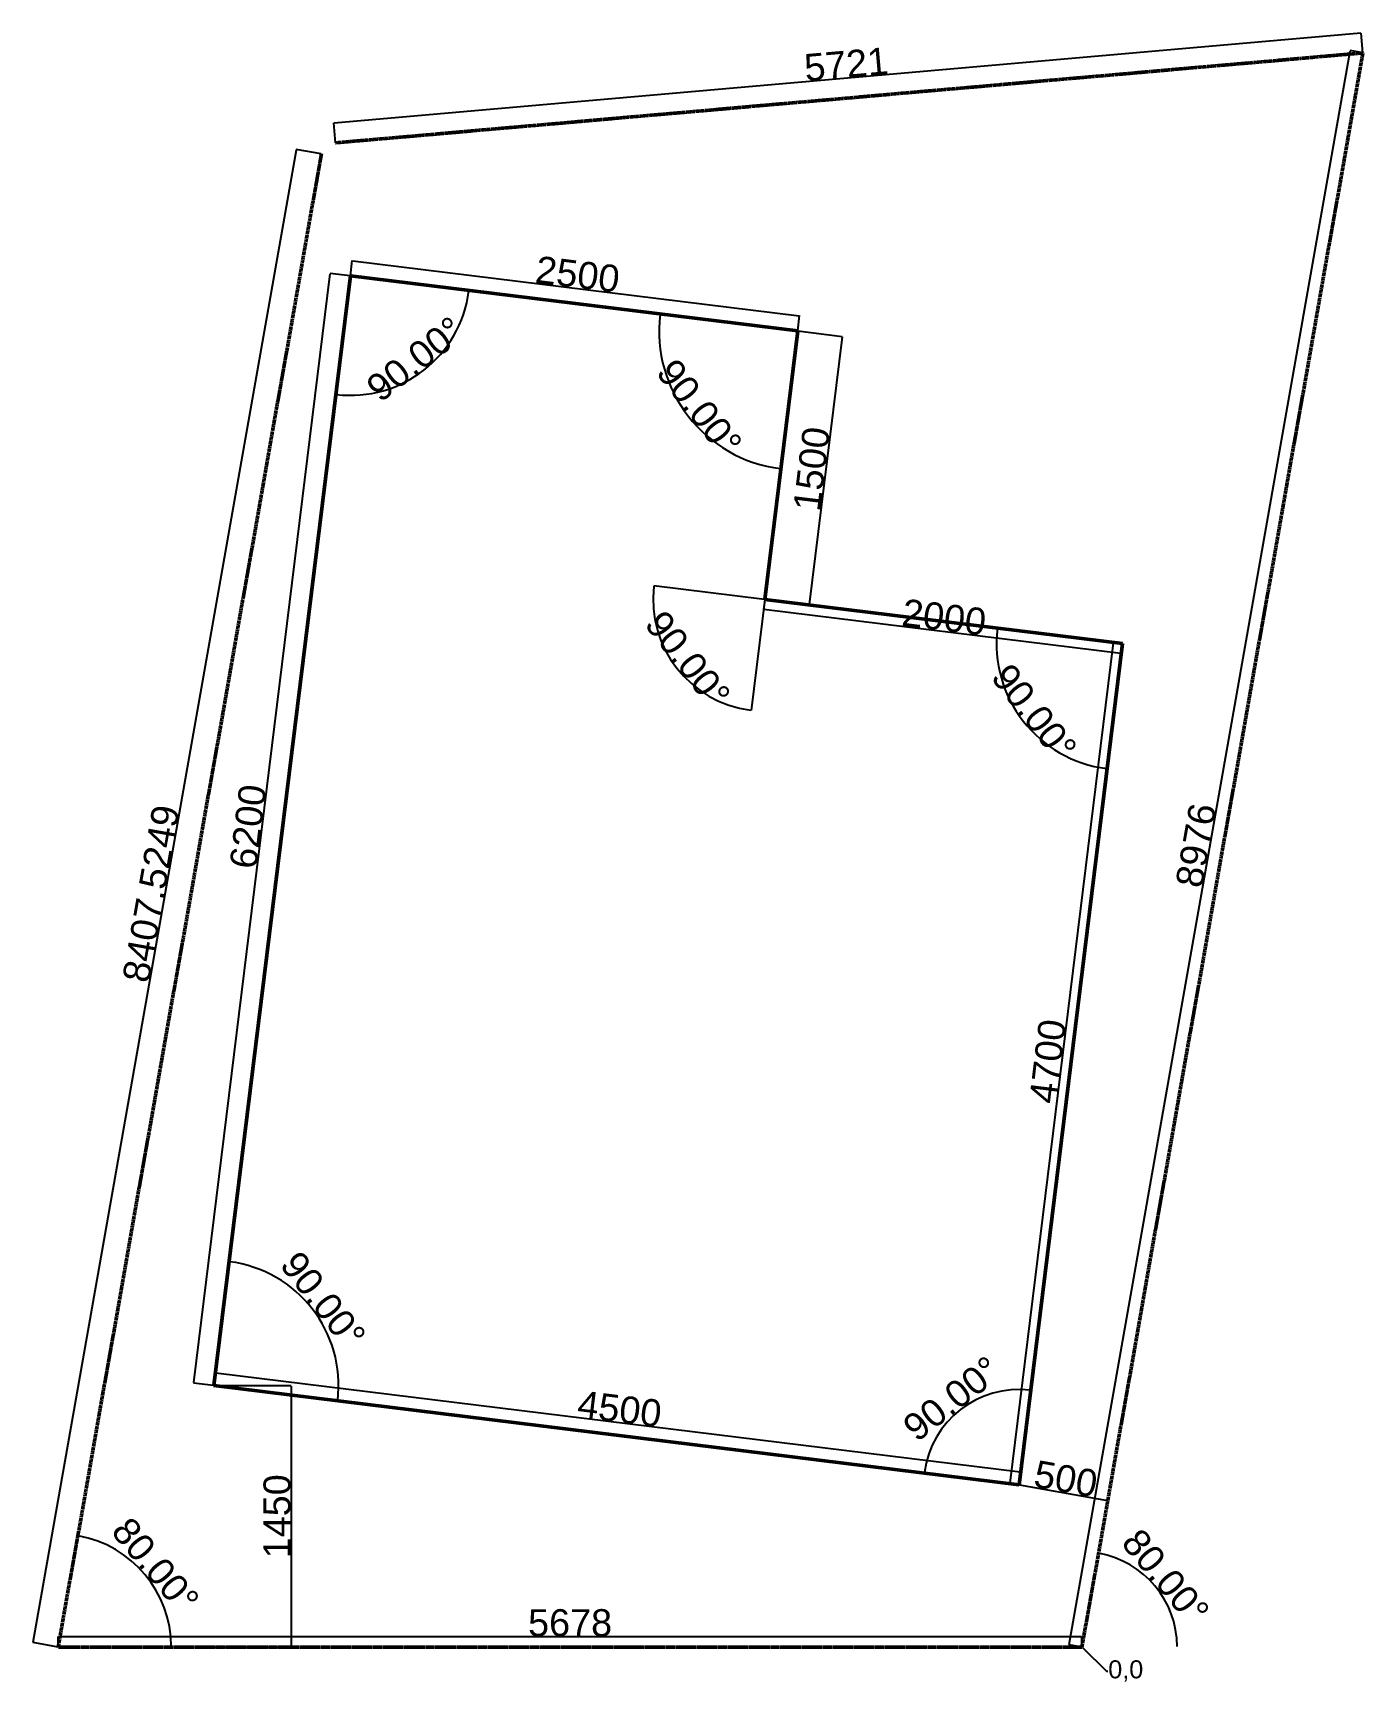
# Model space of a CAD drawing. Header units: millimetres. Extents: x -5818 to 1559, y -205 to 8950.
import ezdxf
from ezdxf import colors
from ezdxf.entities.mleader import LeaderData, LeaderLine
from ezdxf.math import Vec2, Vec3

# ---------------------------------------------------------------- set-up
doc = ezdxf.new("R2010")
doc.units = ezdxf.units.MM
doc.linetypes.add('JIS_09_08', pattern=[10.75, 8, -0.55, 0.55, -0.55, 0.55, -0.55])
for name, color, linetype, lineweight in [('Building Line', 7, 'Continuous', 50), ('Dimension and Text', 1, 'Continuous', 35), ('Property line', 7, 'JIS_09_08', 50)]:
    doc.layers.add(name, color=color, linetype=linetype, lineweight=lineweight)
doc.styles.get("Standard").update_dxf_attribs({"font": 'arial.ttf', "height": 150})
doc.dimstyles.new('ISO-25', dxfattribs={"dimtxt": 150, "dimasz": 2.5, "dimexe": 1.25, "dimexo": 0.625, "dimtad": 1, "dimdec": 4, "dimdsep": 46, "dimtxsty": 'Standard', "dimcen": 2.5, "dimazin": 0, "dimtfac": 1, "dimtdec": 4, "dimtmove": 0, "dimatfit": 3, "dimfxl": 1, "dimarcsym": 0})

# ---------------------------------------------------------------- blocks, each defined once
blk = doc.blocks.new('*D19')
at = {"layer": 'Defpoints', "color": 0, "transparency": 16777216}
for p in [(-4806.8, 1518.7), (-4815.3, 1450), (-349, 900)]:
    blk.add_point(p, dxfattribs=at)
at = {"layer": 'Dimension and Text', "color": 0, "lineweight": -2, "transparency": 16777216}
for p, q in [((-4815.2, 1450.6), (-4806.7, 1520)), ((-343, 969), (-4804.3, 1518.4)), ((-348.9, 900.6), (-340.4, 970))]:
    blk.add_line(p, q, dxfattribs=at)
at = {"layer": 'Dimension and Text', "color": 0, "transparency": 16777216}
for points in [[(-4804.3, 1518.8), (-4804.4, 1518), (-4806.8, 1518.7)], [(-343, 969.4), (-343.1, 968.6), (-340.6, 968.7)]]:
    blk.add_solid(points, dxfattribs=at)
at = {"layer": 'Dimension and Text', "color": 0, "transparency": 16777216, "insert": (-2564.3, 1320.3), "char_height": 150, "attachment_point": 5, "rotation": 352.97963}
blk.add_mtext('4500', dxfattribs=at)
blk = doc.blocks.new('*D20')
at = {"layer": 'Defpoints', "color": 0, "transparency": 16777216}
for p in [(225.4, 5564.8), (-400.2, 906.3), (-349, 900)]:
    blk.add_point(p, dxfattribs=at)
at = {"layer": 'Dimension and Text', "color": 0, "lineweight": -2, "transparency": 16777216}
for p, q in [((173.9, 5568.6), (-399.9, 908.8)), ((224.8, 5564.8), (173, 5571.2)), ((-349.6, 900.1), (-401.5, 906.5))]:
    blk.add_line(p, q, dxfattribs=at)
at = {"layer": 'Dimension and Text', "color": 0, "transparency": 16777216}
for points in [[(173.5, 5568.6), (174.3, 5568.5), (174.2, 5571.1)], [(-400.3, 908.8), (-399.5, 908.7), (-400.2, 906.3)]]:
    blk.add_solid(points, dxfattribs=at)
at = {"layer": 'Dimension and Text', "color": 0, "transparency": 16777216, "insert": (-189.6, 3248.1), "char_height": 150, "attachment_point": 5, "rotation": 82.97963}
blk.add_mtext('4700', dxfattribs=at)
blk = doc.blocks.new('*D21')
at = {"layer": 'Defpoints', "color": 0, "transparency": 16777216}
for p in [(-1759.6, 5809.2), (218.8, 5511), (225.4, 5564.8)]:
    blk.add_point(p, dxfattribs=at)
at = {"layer": 'Dimension and Text', "color": 0, "lineweight": -2, "transparency": 16777216}
for p, q in [((-1759.7, 5808.6), (-1766.3, 5754.2)), ((-1763.7, 5755.2), (216.3, 5511.3)), ((225.3, 5564.1), (218.7, 5509.8))]:
    blk.add_line(p, q, dxfattribs=at)
at = {"layer": 'Dimension and Text', "color": 0, "transparency": 16777216}
for points in [[(-1763.7, 5755.6), (-1763.8, 5754.8), (-1766.2, 5755.5)], [(216.4, 5511.8), (216.3, 5510.9), (218.8, 5511)]]:
    blk.add_solid(points, dxfattribs=at)
at = {"layer": 'Dimension and Text', "color": 0, "transparency": 16777216, "insert": (-764.3, 5709.9), "char_height": 150, "attachment_point": 5, "rotation": 352.97963}
blk.add_mtext('2000', dxfattribs=at)
blk = doc.blocks.new('*D23')
at = {"layer": 'Defpoints', "color": 0, "transparency": 16777216}
for p in [(-4057.5, 7603.5), (-1565.9, 7382.1), (-1576.2, 7298)]:
    blk.add_point(p, dxfattribs=at)
at = {"layer": 'Dimension and Text', "color": 0, "lineweight": -2, "transparency": 16777216}
for p, q in [((-4057.4, 7604.1), (-4047, 7688.9)), ((-4044.7, 7687.3), (-1568.4, 7382.4)), ((-1576.2, 7298.6), (-1565.7, 7383.3))]:
    blk.add_line(p, q, dxfattribs=at)
at = {"layer": 'Dimension and Text', "color": 0, "transparency": 16777216}
for points in [[(-4044.6, 7687.8), (-4044.7, 7686.9), (-4047.1, 7687.6)], [(-1568.3, 7382.8), (-1568.4, 7382), (-1565.9, 7382.1)]]:
    blk.add_solid(points, dxfattribs=at)
at = {"layer": 'Dimension and Text', "color": 0, "transparency": 16777216, "insert": (-2797.1, 7611.5), "char_height": 150, "attachment_point": 5, "rotation": 352.97963}
blk.add_mtext('2500', dxfattribs=at)
blk = doc.blocks.new('*D24')
at = {"layer": 'Defpoints', "color": 0, "transparency": 16777216}
for p in [(-4169.2, 7617.3), (-4057.5, 7603.5), (-4815.3, 1450)]:
    blk.add_point(p, dxfattribs=at)
at = {"layer": 'Dimension and Text', "color": 0, "lineweight": -2, "transparency": 16777216}
for p, q in [((-4926.7, 1466.2), (-4169.5, 7614.8)), ((-4058.1, 7603.6), (-4170.4, 7617.4)), ((-4815.9, 1450.1), (-4928.2, 1463.9))]:
    blk.add_line(p, q, dxfattribs=at)
at = {"layer": 'Dimension and Text', "color": 0, "transparency": 16777216}
for points in [[(-4169.9, 7614.8), (-4169.1, 7614.7), (-4169.2, 7617.3)], [(-4927.1, 1466.3), (-4926.3, 1466.2), (-4927, 1463.8)]]:
    blk.add_solid(points, dxfattribs=at)
at = {"layer": 'Dimension and Text', "color": 0, "transparency": 16777216, "insert": (-4624.7, 4550), "char_height": 150, "attachment_point": 5, "rotation": 82.97963}
blk.add_mtext('6200', dxfattribs=at)
blk = doc.blocks.new('*D25')
at = {"layer": 'Defpoints', "color": 0, "transparency": 16777216}
for p in [(-4356.6, 8304.2), (-4218, 8279.8), (-5678, 0)]:
    blk.add_point(p, dxfattribs=at)
at = {"layer": 'Dimension and Text', "color": 0, "lineweight": -2, "transparency": 16777216}
for p, q in [((-5816.2, 26.9), (-4357.1, 8301.8)), ((-4218.7, 8279.9), (-4357.9, 8304.4)), ((-5678.6, 0.1), (-5817.8, 24.7))]:
    blk.add_line(p, q, dxfattribs=at)
at = {"layer": 'Dimension and Text', "color": 0, "transparency": 16777216}
for points in [[(-4357.5, 8301.8), (-4356.7, 8301.7), (-4356.6, 8304.2)], [(-5816.6, 27), (-5815.7, 26.8), (-5816.6, 24.4)]]:
    blk.add_solid(points, dxfattribs=at)
at = {"layer": 'Dimension and Text', "color": 0, "transparency": 16777216, "insert": (-5162.6, 4177.7), "char_height": 150, "attachment_point": 5, "rotation": 80}
blk.add_mtext('8407.5249', dxfattribs=at)
blk = doc.blocks.new('*D26')
at = {"layer": 'Defpoints', "color": 0, "transparency": 16777216}
for p in [(-5678, 56.8), (-5678, 0), (0, 0)]:
    blk.add_point(p, dxfattribs=at)
at = {"layer": 'Dimension and Text', "color": 0, "lineweight": -2, "transparency": 16777216}
for p, q in [((-5678, 0.6), (-5678, 58)), ((-2.5, 56.8), (-5675.5, 56.8)), ((0, 0.6), (0, 58))]:
    blk.add_line(p, q, dxfattribs=at)
at = {"layer": 'Dimension and Text', "color": 0, "transparency": 16777216}
for points in [[(-5675.5, 57.2), (-5675.5, 56.4), (-5678, 56.8)], [(-2.5, 57.2), (-2.5, 56.4), (0, 56.8)]]:
    blk.add_solid(points, dxfattribs=at)
at = {"layer": 'Dimension and Text', "color": 0, "transparency": 16777216, "insert": (-2839, 134), "char_height": 150, "attachment_point": 5}
blk.add_mtext('5678', dxfattribs=at)
blk = doc.blocks.new('*D27')
at = {"layer": 'Defpoints', "color": 0, "transparency": 16777216}
for p in [(1488.1, 8852.1), (1558.7, 8839.6), (0, 0)]:
    blk.add_point(p, dxfattribs=at)
at = {"layer": 'Dimension and Text', "color": 0, "lineweight": -2, "transparency": 16777216}
for p, q in [((-70.1, 14.9), (1487.7, 8849.6)), ((1558.1, 8839.7), (1486.9, 8852.3)), ((-0.6, 0.1), (-71.8, 12.7))]:
    blk.add_line(p, q, dxfattribs=at)
at = {"layer": 'Dimension and Text', "color": 0, "transparency": 16777216}
for points in [[(1487.3, 8849.7), (1488.1, 8849.5), (1488.1, 8852.1)], [(-70.5, 15), (-69.7, 14.8), (-70.6, 12.4)]]:
    blk.add_solid(points, dxfattribs=at)
at = {"layer": 'Dimension and Text', "color": 0, "transparency": 16777216, "insert": (632.7, 4445.7), "char_height": 150, "attachment_point": 5, "rotation": 80}
blk.add_mtext('8976', dxfattribs=at)
blk = doc.blocks.new('*D28')
at = {"layer": 'Defpoints', "color": 0, "transparency": 16777216}
for p in [(1558.7, 8839.6), (-4150.1, 8450.2), (-4140.6, 8341)]:
    blk.add_point(p, dxfattribs=at)
at = {"layer": 'Dimension and Text', "color": 0, "lineweight": -2, "transparency": 16777216}
for p, q in [((1546.6, 8948.6), (-4147.6, 8450.5)), ((1558.6, 8840.3), (1549, 8950.1)), ((-4140.6, 8341.6), (-4150.2, 8451.5))]:
    blk.add_line(p, q, dxfattribs=at)
at = {"layer": 'Dimension and Text', "color": 0, "transparency": 16777216}
for points in [[(1546.6, 8949.1), (1546.7, 8948.2), (1549.1, 8948.9)], [(-4147.7, 8450.9), (-4147.6, 8450), (-4150.1, 8450.2)]]:
    blk.add_solid(points, dxfattribs=at)
at = {"layer": 'Dimension and Text', "color": 0, "transparency": 16777216, "insert": (-1307.2, 8776.5), "char_height": 150, "attachment_point": 5, "rotation": 5}
blk.add_mtext('5721', dxfattribs=at)
blk = doc.blocks.new('*D29')
at = {"layer": 'Defpoints', "color": 0, "transparency": 16777216}
for p in [(-4218, 8279.8), (-5117.8, 281.4), (-5678, 0), (-5678, 0), (0, 0)]:
    blk.add_point(p, dxfattribs=at)
at = {"layer": 'Dimension and Text', "color": 0, "lineweight": -2, "transparency": 16777216}
blk.add_arc((-5678, 0), 626.9, 0.22848, 79.77152, dxfattribs=at)
at = {"layer": 'Dimension and Text', "color": 0, "transparency": 16777216}
for points in [[(-5566.7, 616.6), (-5566.6, 617.4), (-5569.1, 617.4)], [(-5050.7, 2.5), (-5051.5, 2.5), (-5051.1, 0)]]:
    blk.add_solid(points, dxfattribs=at)
at = {"layer": 'Dimension and Text', "color": 0, "transparency": 16777216, "insert": (-5138.6, 452.6), "char_height": 150, "attachment_point": 5, "rotation": 310}
blk.add_mtext('80.00°', dxfattribs=at)
blk = doc.blocks.new('*D37')
at = {"layer": 'Defpoints', "color": 0, "transparency": 16777216}
for p in [(-1576.2, 7298), (-1759.6, 5809.2), (-1759.6, 5809.2), (-2329.2, 5567.7), (225.4, 5564.8)]:
    blk.add_point(p, dxfattribs=at)
at = {"layer": 'Dimension and Text', "color": 0, "lineweight": -2, "transparency": 16777216}
for p, q in [((-1760.2, 5809.3), (-2374.9, 5885)), ((-1759.7, 5808.6), (-1835.3, 5193.9))]:
    blk.add_line(p, q, dxfattribs=at)
blk.add_arc((-1759.6, 5809.2), 618.7, 173.21116, 262.7481, dxfattribs=at)
at = {"layer": 'Dimension and Text', "color": 0, "transparency": 16777216}
for points in [[(-2374.3, 5882.4), (-2373.5, 5882.3), (-2373.6, 5884.8)], [(-1837.6, 5195.9), (-1837.7, 5195.1), (-1835.2, 5195.2)]]:
    blk.add_solid(points, dxfattribs=at)
at = {"layer": 'Dimension and Text', "color": 0, "transparency": 16777216, "insert": (-2186.4, 5476), "char_height": 150, "attachment_point": 5, "rotation": 307.97963}
blk.add_mtext('90.00°', dxfattribs=at)
blk = doc.blocks.new('*D38')
at = {"layer": 'Defpoints', "color": 0, "transparency": 16777216}
for p in [(-4057.5, 7603.5), (-4057.5, 7603.5), (-1576.2, 7298), (-3798.9, 6993.7), (-4815.3, 1450)]:
    blk.add_point(p, dxfattribs=at)
at = {"layer": 'Dimension and Text', "color": 0, "lineweight": -2, "transparency": 16777216}
blk.add_arc((-4057.5, 7603.5), 662.4, 263.19586, 352.76339, dxfattribs=at)
at = {"layer": 'Dimension and Text', "color": 0, "transparency": 16777216}
for points in [[(-3400.8, 7520.1), (-3399.9, 7520), (-3400, 7522.6)], [(-4136, 6945.3), (-4135.9, 6946.2), (-4138.5, 6946.1)]]:
    blk.add_solid(points, dxfattribs=at)
at = {"layer": 'Dimension and Text', "color": 0, "transparency": 16777216, "insert": (-3697.4, 7142.2), "char_height": 150, "attachment_point": 5, "rotation": 37.97963}
blk.add_mtext('90.00°', dxfattribs=at)
blk = doc.blocks.new('*D39')
at = {"layer": 'Defpoints', "color": 0, "transparency": 16777216}
for p in [(-4057.5, 7603.5), (-1576.2, 7298), (-1576.2, 7298), (-2284.7, 6997.5), (-1759.6, 5809.2)]:
    blk.add_point(p, dxfattribs=at)
at = {"layer": 'Dimension and Text', "color": 0, "lineweight": -2, "transparency": 16777216}
blk.add_arc((-1576.2, 7298), 769.5, 173.16577, 262.79349, dxfattribs=at)
at = {"layer": 'Dimension and Text', "color": 0, "transparency": 16777216}
for points in [[(-2340.7, 7389.6), (-2339.9, 7389.5), (-2340, 7392)], [(-1672.7, 6534.9), (-1672.8, 6534.1), (-1670.3, 6534.2)]]:
    blk.add_solid(points, dxfattribs=at)
at = {"layer": 'Dimension and Text', "color": 0, "transparency": 16777216, "insert": (-2121.9, 6871.9), "char_height": 150, "attachment_point": 5, "rotation": 307.97963}
blk.add_mtext('90.00°', dxfattribs=at)
blk = doc.blocks.new('*D40')
at = {"layer": 'Defpoints', "color": 0, "transparency": 16777216}
for p in [(-1576.2, 7298), (-1759.6, 5809.2), (-1514, 5779)]:
    blk.add_point(p, dxfattribs=at)
at = {"layer": 'Dimension and Text', "color": 0, "lineweight": -2, "transparency": 16777216}
for p, q in [((-1575.6, 7297.9), (-1329.4, 7267.6)), ((-1330.9, 7265.2), (-1513.7, 5781.4)), ((-1759, 5809.1), (-1512.7, 5778.8))]:
    blk.add_line(p, q, dxfattribs=at)
at = {"layer": 'Dimension and Text', "color": 0, "transparency": 16777216}
for points in [[(-1331.4, 7265.3), (-1330.5, 7265.2), (-1330.6, 7267.7)], [(-1514.1, 5781.5), (-1513.3, 5781.4), (-1514, 5779)]]:
    blk.add_solid(points, dxfattribs=at)
at = {"layer": 'Dimension and Text', "color": 0, "transparency": 16777216, "insert": (-1498.9, 6532.8), "char_height": 150, "attachment_point": 5, "rotation": 82.97963}
blk.add_mtext('1500', dxfattribs=at)
blk = doc.blocks.new('*D41')
at = {"layer": 'Defpoints', "color": 0, "transparency": 16777216}
for p in [(-1759.6, 5809.2), (225.4, 5564.8), (225.4, 5564.8), (-418.3, 5291.8), (-349, 900)]:
    blk.add_point(p, dxfattribs=at)
at = {"layer": 'Dimension and Text', "color": 0, "lineweight": -2, "transparency": 16777216}
blk.add_arc((225.4, 5564.8), 699.2, 173.18449, 262.77477, dxfattribs=at)
at = {"layer": 'Dimension and Text', "color": 0, "transparency": 16777216}
for points in [[(-469.3, 5647.8), (-468.4, 5647.7), (-468.5, 5650.2)], [(137.5, 4871.5), (137.4, 4870.7), (140, 4870.8)]]:
    blk.add_solid(points, dxfattribs=at)
at = {"layer": 'Dimension and Text', "color": 0, "transparency": 16777216, "insert": (-264.9, 5182), "char_height": 150, "attachment_point": 5, "rotation": 307.97963}
blk.add_mtext('90.00°', dxfattribs=at)
blk = doc.blocks.new('*D42')
at = {"layer": 'Defpoints', "color": 0, "transparency": 16777216}
for p in [(225.4, 5564.8), (-4815.3, 1450), (-555.4, 1386.6), (-349, 900), (-349, 900)]:
    blk.add_point(p, dxfattribs=at)
at = {"layer": 'Dimension and Text', "color": 0, "lineweight": -2, "transparency": 16777216}
blk.add_arc((-349, 900), 528.5, 83.25064, 172.70862, dxfattribs=at)
at = {"layer": 'Dimension and Text', "color": 0, "transparency": 16777216}
for points in [[(-286.9, 1425.3), (-287, 1424.5), (-284.4, 1424.6)], [(-872.9, 967), (-873.7, 967.1), (-873.6, 964.6)]]:
    blk.add_solid(points, dxfattribs=at)
at = {"layer": 'Dimension and Text', "color": 0, "transparency": 16777216, "insert": (-721.8, 1377.5), "char_height": 150, "attachment_point": 5, "rotation": 37.97963}
blk.add_mtext('90.00°', dxfattribs=at)
blk = doc.blocks.new('*D43')
at = {"layer": 'Defpoints', "color": 0, "transparency": 16777216}
for p in [(-4057.5, 7603.5), (-4177.9, 1720.3), (-4815.3, 1450), (-4815.3, 1450), (-349, 900)]:
    blk.add_point(p, dxfattribs=at)
at = {"layer": 'Dimension and Text', "color": 0, "lineweight": -2, "transparency": 16777216}
blk.add_arc((-4815.3, 1450), 692.4, 353.18651, 82.77275, dxfattribs=at)
at = {"layer": 'Dimension and Text', "color": 0, "transparency": 16777216}
for points in [[(-4728.2, 2136.5), (-4728.1, 2137.3), (-4730.7, 2137.2)], [(-4127.4, 1367.8), (-4128.2, 1367.9), (-4128.1, 1365.4)]]:
    blk.add_solid(points, dxfattribs=at)
at = {"layer": 'Dimension and Text', "color": 0, "transparency": 16777216, "insert": (-4208.7, 1923.6), "char_height": 150, "attachment_point": 5, "rotation": 307.97963}
blk.add_mtext('90.00°', dxfattribs=at)
blk = doc.blocks.new('*D44')
at = {"layer": 'Defpoints', "color": 0, "transparency": 16777216}
for p in [(1558.7, 8839.6), (472.1, 237.1), (0, 0), (0, 0), (1277.8, 0)]:
    blk.add_point(p, dxfattribs=at)
at = {"layer": 'Dimension and Text', "color": 0, "lineweight": -2, "transparency": 16777216}
blk.add_arc((0, 0), 528.3, 0.27115, 79.72885, dxfattribs=at)
at = {"layer": 'Dimension and Text', "color": 0, "transparency": 16777216}
for points in [[(94.1, 519.4), (94.3, 520.2), (91.7, 520.2)], [(528.7, 2.5), (527.8, 2.5), (528.3, 0)]]:
    blk.add_solid(points, dxfattribs=at)
at = {"layer": 'Dimension and Text', "color": 0, "transparency": 16777216, "insert": (463.8, 389.2), "char_height": 150, "attachment_point": 5, "rotation": 310}
blk.add_mtext('80.00°', dxfattribs=at)
blk = doc.blocks.new('*D45')
at = {"layer": 'Defpoints', "color": 0, "transparency": 16777216}
for p in [(-4815.3, 1450), (-4815.3, 0), (-4386.5, 0)]:
    blk.add_point(p, dxfattribs=at)
at = {"layer": 'Dimension and Text', "color": 0, "lineweight": -2, "transparency": 16777216}
for p, q in [((-4814.7, 1450), (-4385.3, 1450)), ((-4386.5, 1447.5), (-4386.5, 2.5)), ((-4814.7, 0), (-4385.3, 0))]:
    blk.add_line(p, q, dxfattribs=at)
at = {"layer": 'Dimension and Text', "color": 0, "transparency": 16777216}
for points in [[(-4386.9, 1447.5), (-4386.1, 1447.5), (-4386.5, 1450)], [(-4386.9, 2.5), (-4386.1, 2.5), (-4386.5, 0)]]:
    blk.add_solid(points, dxfattribs=at)
at = {"layer": 'Dimension and Text', "color": 0, "transparency": 16777216, "insert": (-4463.7, 725), "char_height": 150, "attachment_point": 5, "rotation": 90}
blk.add_mtext('1450', dxfattribs=at)
blk = doc.blocks.new('*D46')
at = {"layer": 'Defpoints', "color": 0, "transparency": 16777216}
for p in [(-349, 900), (143.4, 813.2), (143.4, 813.2)]:
    blk.add_point(p, dxfattribs=at)
at = {"layer": 'Dimension and Text', "color": 0, "lineweight": -2, "transparency": 16777216}
for p, q in [((-348.9, 900.6), (-348.8, 901.2)), ((-346.6, 899.6), (140.9, 813.6)), ((143.5, 813.8), (143.6, 814.4))]:
    blk.add_line(p, q, dxfattribs=at)
at = {"layer": 'Dimension and Text', "color": 0, "transparency": 16777216}
for points in [[(-346.5, 900), (-346.6, 899.2), (-349, 900)], [(141, 814), (140.9, 813.2), (143.4, 813.2)]]:
    blk.add_solid(points, dxfattribs=at)
at = {"layer": 'Dimension and Text', "color": 0, "transparency": 16777216, "insert": (-89.4, 932.6), "char_height": 150, "attachment_point": 5, "rotation": 350}
blk.add_mtext('500', dxfattribs=at)

msp = doc.modelspace()

# ---------------------------------------------------------------- linework, layer by layer
at = {"layer": 'Building Line'}
for p, q in [((-4815.28144, 1450), (-4057.50367, 7603.51711)), ((-4057.50367, 7603.51711), (-1576.24677, 7297.96156)), ((-1576.24677, 7297.96156), (-1759.5801, 5809.20742)), ((225.42542, 5564.76297), (-349.01902, 900)), ((-349.01902, 900), (-4815.28144, 1450))]:
    msp.add_line(p, q, dxfattribs=at)
at = {"layer": 'Building Line', "extrusion": (0, 0, -1)}
msp.add_line((-1759.5801, 5809.20742), (225.42542, 5564.76297), dxfattribs=at)
at = {"layer": 'Property line', "extrusion": (0, 0, -1)}
msp.add_line((1558.66604, 8839.63439), (-4140.56383, 8341.01639), dxfattribs=at)
at = {"layer": 'Property line'}
for p, q in [((0, 0), (1558.66604, 8839.63439)), ((-5678, 0), (-4218.04862, 8279.79571)), ((0, 0), (-5678, 0))]:
    msp.add_line(p, q, dxfattribs=at)

# ---------------------------------------------------------------- dimensions: what is measured, and where the dimension line sits
at = {"layer": 'Dimension and Text'}
for p1, p2, distance, picture, middle in [((1558.66604, 8839.63439), (-4140.56383, 8341.01639), -109.63702, '*D28', (-1307.23376, 8776.46234)), ((0, 0), (1558.66604, 8839.63439), 71.64228, '*D27', (632.74121, 4445.66529)), ((-5678, 0), (-4218.04862, 8279.79571), 140.72389, '*D25', (-5162.64823, 4177.74184)), ((-4057.50367, 7603.51711), (-1576.24677, 7297.96156), 84.76103, '*D23', (-2797.07864, 7611.49697)), ((-4815.28144, 1450), (-4057.50367, 7603.51711), 112.54085, '*D24', (-4624.72173, 4549.95044)), ((-1576.24677, 7297.96156), (-1759.5801, 5809.20742), 247.45808, '*D40', (-1498.94269, 6532.7765)), ((-1759.5801, 5809.20742), (225.42542, 5564.76297), -54.12909, '*D21', (-764.25622, 5709.894)), ((225.42542, 5564.76297), (-349.01902, 900), -51.57819, '*D20', (-189.62037, 3248.12238)), ((-349.01902, 900), (-4815.28144, 1450), -69.23496, '*D19', (-2564.25129, 1320.34797)), ((-349.01902, 900), (143.38485, 813.17591), 0, '*D46', (-89.40954, 932.6259))]:
    dim = msp.add_aligned_dim(p1=p1, p2=p2, distance=distance, dimstyle='ISO-25', dxfattribs=at)
    dim.commit()
    dim.dimension.update_dxf_attribs({"geometry": picture, "text_midpoint": middle})
for base, line1, line2, picture, middle in [((472.07177, 237.08336), ((0, 0), (1277.82232, 0)), ((0, 0), (1558.66604, 8839.63439)), '*D44', (463.81885, 389.19023)), ((-5117.75363, 281.3663), ((0, 0), (-5678, 0)), ((-5678, 0), (-4218.04862, 8279.79571)), '*D29', (-5138.59566, 452.61398)), ((-3798.89065, 6993.66026), ((-4815.28144, 1450), (-4057.50367, 7603.51711)), ((-4057.50367, 7603.51711), (-1576.24677, 7297.96156)), '*D38', (-3697.37427, 7142.23456)), ((-4177.85396, 1720.30449), ((-349.01902, 900), (-4815.28144, 1450)), ((-4815.28144, 1450), (-4057.50367, 7603.51711)), '*D43', (-4208.67377, 1923.58663)), ((-2284.70117, 6997.53772), ((-1576.24677, 7297.96156), (-1759.5801, 5809.20742)), ((-4057.50367, 7603.51711), (-1576.24677, 7297.96156)), '*D39', (-2121.94581, 6871.9271)), ((-2329.15397, 5567.67661), ((-1576.24677, 7297.96156), (-1759.5801, 5809.20742)), ((-1759.5801, 5809.20742), (225.42542, 5564.76297)), '*D37', (-2186.37348, 5476.00418)), ((-418.29657, 5291.78926), ((225.42542, 5564.76297), (-349.01902, 900)), ((-1759.5801, 5809.20742), (225.42542, 5564.76297)), '*D41', (-264.85152, 5181.99728)), ((-555.36482, 1386.60116), ((-349.01902, 900), (-4815.28144, 1450)), ((225.42542, 5564.76297), (-349.01902, 900)), '*D42', (-721.78957, 1377.47436))]:
    dim = msp.add_angular_dim_2l(base=base, line1=line1, line2=line2, dimstyle='ISO-25', dxfattribs=at)
    dim.commit()
    dim.dimension.update_dxf_attribs({"geometry": picture, "text_midpoint": middle})
dim = msp.add_linear_dim(base=(-4386.50674, 0), p1=(-4815.28144, 1450), p2=(-4815.28144, 0), angle=90, dimstyle='ISO-25', dxfattribs=at)
dim.commit()
dim.dimension.update_dxf_attribs({"geometry": '*D45', "text_midpoint": (-4463.71769, 725)})
dim = msp.add_linear_dim(base=(-5678, 56.77089), p1=(0, 0), p2=(-5678, 0), dimstyle='ISO-25', dxfattribs=at)
dim.commit()
dim.dimension.update_dxf_attribs({"geometry": '*D26', "text_midpoint": (-2839, 133.98184)})

# ---------------------------------------------------------------- leaders
ml = msp.add_multileader_mtext('Standard', dxfattribs=at)
ml.set_content('0,0', color=256)
ml.set_leader_properties()
ml.build(insert=Vec2(0, 0))
ctx = ml.context
ctx.base_point, ctx.char_height = Vec3(143.73189, -133.35139), 100
notes = []
notes.append((ctx, [(0, (1, 1, 0), (135.73189, -133.35139), (1, 0), 8, [(0, [(0, 0)], 0, [])])]))
ctx.mtext.insert, ctx.mtext.width, ctx.mtext.flow_direction = Vec3(145.73189, -73.46053), 5.4395012, 5
for ctx, leaders in notes:
    for number, flags, end, landing, length, lines in leaders:
        leader = LeaderData()
        leader.index, (leader.has_last_leader_line, leader.has_dogleg_vector, leader.attachment_direction) = number, flags
        leader.last_leader_point, leader.dogleg_vector, leader.dogleg_length = Vec3(end), Vec3(landing), length
        for number, points, colour, breaks in lines:
            line = LeaderLine()
            line.index, line.vertices, line.color, line.breaks = number, Vec3.list(points), colors.encode_raw_color(colour), breaks
            leader.lines.append(line)
        ctx.leaders.append(leader)

doc.saveas('drawing.dxf')
